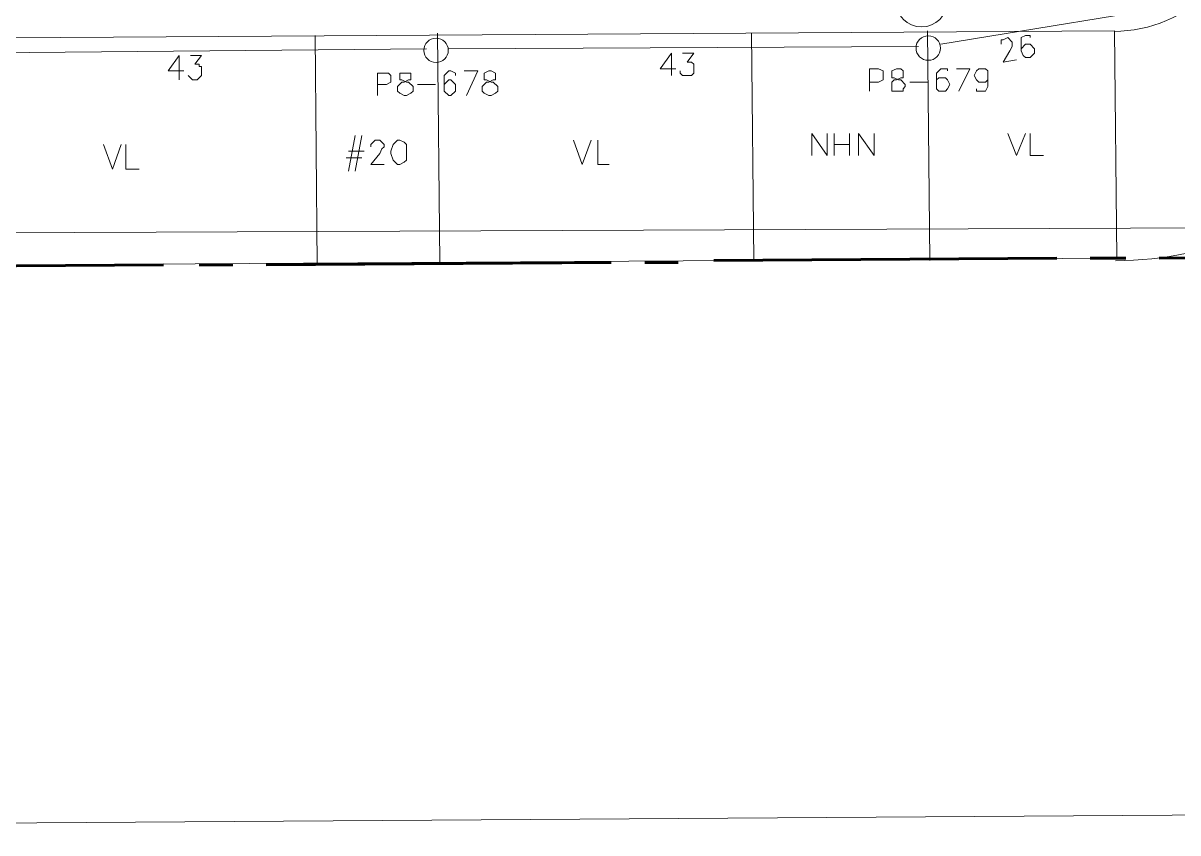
# Model space of a CAD drawing. Header units: millimetres. Extents: x 5.9 to 40.1, y 2 to 30.5.
# Drawn here: x 23.066 to 25.465, y 3.601 to 5.283 of the extents above; entities that cross this region are included whole.
import ezdxf

# ---------------------------------------------------------------- set-up
doc = ezdxf.new("R2010")
doc.units = ezdxf.units.MM
for name, color, linetype in [('PDF_0', 7, 'Continuous'), ('PDF_S31$BOUNDARY-NODE', 3, 'Continuous'), ('PDF_S31$Notes', 6, 'Continuous'), ('PDF_S31$Passives-TapOffs', 7, 'Continuous'), ('PDF_S31$POLE', 7, 'Continuous'), ('PDF_S31$STRAND', 7, 'Continuous')]:
    doc.layers.add(name, color=color, linetype=linetype)
for name, color, linetype, true_color in [('PDF_S31$LOTS', 254, 'Continuous', 0xdcdcdc), ('PDF_S31$ROAD', 8, 'Continuous', 0x808080), ('PDF_S31$SDU', 157, 'Continuous', 0x396472)]:
    doc.layers.add(name, color=color, linetype=linetype, true_color=true_color)

msp = doc.modelspace()

# ---------------------------------------------------------------- linework, layer by layer
at = {"layer": 'PDF_0', "lineweight": 9}
msp.add_lwpolyline([(14.2654, 21.813), (14.27, 17.0795), (13.6546, 17.0795), (13.6546, 16.5521), (14.0849, 16.3115), (14.0803, 15.9228), (14.0803, 12.124), (19.8826, 12.124), (19.8826, 11.5688), (20.1787, 11.7539), (20.7848, 11.7585), (20.7895, 11.541), (21.6084, 11.541), (21.6038, 11.7724), (24.4124, 11.8047), (24.3985, 11.2588), (24.3754, 10.2177), (24.38, 9.7874), (20.0584, 9.7318), (20.0168, 3.6011), (26.1707, 3.6427), (26.1707, 9.0517), (29.0441, 9.0285)], dxfattribs=at)
at = {"layer": 'PDF_S31$BOUNDARY-NODE', "lineweight": 60}
for points in [[(26.0966, 4.7995), (25.4257, 4.7948)], [(23.3575, 4.7809), (22.6449, 4.7763)], [(23.5009, 4.7809), (23.4315, 4.7809)], [(24.2875, 4.7856), (23.5703, 4.7809)], [(24.4263, 4.7856), (24.3569, 4.7856)], [(25.2129, 4.7948), (24.5003, 4.7902)], [(25.3563, 4.7948), (25.2823, 4.7948)]]:
    msp.add_lwpolyline(points, dxfattribs=at)
at = {"layer": 'PDF_S31$LOTS', "lineweight": 0}
for points in [[(25.3332, 5.2668), (25.3378, 4.7948), (20.8311, 4.7671), (20.8311, 5.239)], [(23.6767, 4.7809), (23.6721, 5.2575)], [(23.9312, 4.7856), (23.9266, 5.2622)], [(24.5836, 4.7902), (24.579, 5.2622)], [(24.9491, 4.7902), (24.9445, 5.2668)]]:
    msp.add_lwpolyline(points, dxfattribs=at)
msp.add_arc((25.3301, 5.5503), 0.7611, 270.3625, 0.445, dxfattribs=at)
at = {"layer": 'PDF_S31$Notes', "lineweight": 0}
msp.add_lwpolyline([(20.3036, 4.8365), (20.2666, 9.6486), (26.0134, 9.7874), (26.0411, 4.8596)], close=True, dxfattribs=at)
at = {"layer": 'PDF_S31$Passives-TapOffs', "lineweight": 9}
msp.add_circle((24.9321, 5.3282), 0.0532, dxfattribs=at)
at = {"layer": 'PDF_S31$POLE', "lineweight": 0}
for points in [[(23.9405, 5.1557), (23.9405, 5.1419), (23.9497, 5.1326), (23.9543, 5.1326), (23.9636, 5.1419), (23.9636, 5.1557), (23.9543, 5.165), (23.9497, 5.165), (23.9405, 5.1557), (23.9405, 5.1742), (23.9497, 5.1835), (23.9543, 5.1835), (23.9636, 5.1789), (23.9636, 5.1742)], [(23.9821, 5.1835), (24.0099, 5.1835), (23.9867, 5.1326)], [(24.8242, 5.1419), (24.8242, 5.1881), (24.8427, 5.1881), (24.852, 5.1835), (24.852, 5.165), (24.8427, 5.1604), (24.8242, 5.1604)], [(24.963, 5.165), (24.963, 5.1465), (24.9677, 5.1419), (24.9815, 5.1419), (24.9862, 5.1465), (24.9908, 5.1557), (24.9862, 5.165), (24.9815, 5.1696), (24.9677, 5.1696), (24.963, 5.165), (24.963, 5.1789), (24.9723, 5.1881), (24.9862, 5.1881), (24.9862, 5.1835)], [(25.0047, 5.1881), (25.0324, 5.1881), (25.0093, 5.1419)], [(25.0695, 5.165), (25.0695, 5.1835), (25.0648, 5.1881), (25.0509, 5.1881), (25.0463, 5.1835), (25.0417, 5.1742), (25.0463, 5.165), (25.0509, 5.1604), (25.0648, 5.1604), (25.0695, 5.165), (25.0695, 5.1511), (25.0648, 5.1419), (25.0463, 5.1419), (25.0463, 5.1465)], [(23.8016, 5.1326), (23.8016, 5.1789), (23.8248, 5.1789), (23.8294, 5.1742), (23.8294, 5.1604), (23.8202, 5.1557), (23.8016, 5.1557)], [(24.9445, 5.1604), (24.9075, 5.1604)], [(23.922, 5.1557), (23.8849, 5.1557)]]:
    msp.add_lwpolyline(points, dxfattribs=at)
for points in [[(24.033, 5.1835), (24.0376, 5.1835), (24.0469, 5.1789), (24.0469, 5.165), (24.0423, 5.165), (24.033, 5.1604), (24.0284, 5.1604), (24.0191, 5.1511), (24.0191, 5.1419), (24.0237, 5.1372), (24.033, 5.1326), (24.0376, 5.1326), (24.0469, 5.1372), (24.0515, 5.1419), (24.0515, 5.1511), (24.0423, 5.1604), (24.0376, 5.1604), (24.0284, 5.165), (24.0237, 5.165), (24.0237, 5.1789)], [(24.8797, 5.1881), (24.889, 5.1881), (24.8936, 5.1835), (24.8936, 5.1696), (24.889, 5.1696), (24.8797, 5.165), (24.8751, 5.165), (24.8705, 5.1604), (24.8705, 5.1419), (24.8936, 5.1419), (24.8936, 5.1465), (24.8983, 5.1511), (24.8983, 5.1557), (24.889, 5.165), (24.8844, 5.165), (24.8751, 5.1696), (24.8705, 5.1696), (24.8705, 5.1835)], [(23.8479, 5.1789), (23.8711, 5.1789), (23.8711, 5.165), (23.8664, 5.165), (23.8572, 5.1604), (23.8525, 5.1604), (23.8433, 5.1511), (23.8433, 5.1419), (23.8479, 5.1372), (23.8572, 5.1326), (23.8618, 5.1326), (23.8711, 5.1372), (23.8757, 5.1419), (23.8757, 5.1511), (23.8664, 5.1604), (23.8618, 5.1604), (23.8525, 5.165), (23.8479, 5.165)]]:
    msp.add_lwpolyline(points, close=True, dxfattribs=at)
for centre in [(24.946, 5.2311), (23.9234, 5.2264)]:
    msp.add_circle(centre, 0.0254, dxfattribs=at)
at = {"layer": 'PDF_S31$ROAD', "lineweight": 0}
msp.add_lwpolyline([(25.3332, 5.2668), (20.188, 5.2344)], dxfattribs=at)
msp.add_arc((25.3301, 5.5503), 0.2846, 270.3626, 0.4449, dxfattribs=at)
at = {"layer": 'PDF_S31$SDU', "lineweight": 0}
for points in [[(23.7415, 4.9753), (23.7554, 5.0493)], [(23.7554, 4.9753), (23.7693, 5.0493)], [(23.7878, 5.0262), (23.7878, 5.0308), (23.797, 5.0401), (23.8063, 5.0401), (23.8155, 5.0308), (23.8155, 5.0262), (23.8109, 5.0216), (23.8063, 5.0123), (23.7878, 4.9892), (23.8155, 4.9892)], [(24.2458, 5.0401), (24.2273, 4.9892), (24.2088, 5.0401)], [(24.2829, 4.9892), (24.2597, 4.9892), (24.2597, 5.0401)], [(24.7039, 5.0077), (24.7039, 5.0539), (24.7363, 5.0077), (24.7363, 5.0539)], [(24.7502, 5.0077), (24.7502, 5.0539)], [(24.7826, 5.0077), (24.7826, 5.0539)], [(24.8011, 5.0077), (24.8011, 5.0539), (24.8335, 5.0077), (24.8335, 5.0539)], [(25.1481, 5.0539), (25.1296, 5.0077), (25.1111, 5.0539)], [(25.1851, 5.0077), (25.1574, 5.0077), (25.1574, 5.0539)], [(23.2695, 5.0308), (23.251, 4.9799), (23.2325, 5.0308)], [(23.3066, 4.9799), (23.2788, 4.9799), (23.2788, 5.0308)], [(23.7739, 5.0169), (23.7415, 5.0169)], [(24.7826, 5.0308), (24.7502, 5.0308)], [(23.7693, 5.003), (23.7369, 5.003)]]:
    msp.add_lwpolyline(points, dxfattribs=at)
msp.add_lwpolyline([(23.8433, 5.0401), (23.8479, 5.0401), (23.8572, 5.0354), (23.8618, 5.0308), (23.8618, 4.9984), (23.8572, 4.9938), (23.8479, 4.9892), (23.8433, 4.9892), (23.834, 4.9984), (23.8294, 5.0123), (23.8294, 5.0169), (23.834, 5.0308)], close=True, dxfattribs=at)
at = {"layer": 'PDF_S31$STRAND', "color": 254, "lineweight": 0, "true_color": 0xdcdcdc}
for points in [[(25.5322, 5.3316), (24.9723, 5.239)], [(24.926, 5.2344), (23.9497, 5.2298)], [(23.9034, 5.2298), (22.9271, 5.2205)]]:
    msp.add_lwpolyline(points, dxfattribs=at)
at = {"layer": 'PDF_S31$STRAND', "lineweight": 0}
for points in [[(25.1389, 5.2298), (25.1481, 5.239), (25.1574, 5.239), (25.1666, 5.2298), (25.1666, 5.2205), (25.1574, 5.2113), (25.1481, 5.2113), (25.1435, 5.2159), (25.1389, 5.2251), (25.1389, 5.2298), (25.1389, 5.2529), (25.1481, 5.2575), (25.1574, 5.2575), (25.1574, 5.2529)], [(25.0972, 5.239), (25.0972, 5.2483), (25.1018, 5.2483), (25.1111, 5.2529), (25.1203, 5.2436), (25.1203, 5.2344), (25.1157, 5.2251), (25.1018, 5.202), (25.1296, 5.2066)], [(23.3991, 5.1835), (23.3667, 5.1835), (23.3898, 5.2159), (23.3898, 5.165)], [(23.413, 5.2159), (23.4361, 5.2159), (23.4222, 5.1974), (23.4315, 5.1974), (23.4315, 5.1927), (23.4361, 5.1927), (23.4361, 5.1742), (23.4269, 5.165), (23.4176, 5.165), (23.4084, 5.1742)], [(24.4217, 5.1881), (24.3893, 5.1881), (24.4124, 5.2205), (24.4124, 5.1742)], [(24.4356, 5.2205), (24.4587, 5.2205), (24.4448, 5.202), (24.4541, 5.202), (24.4587, 5.1974), (24.4587, 5.1789), (24.4541, 5.1742), (24.4356, 5.1742), (24.4309, 5.1789), (24.4309, 5.1835)]]:
    msp.add_lwpolyline(points, dxfattribs=at)

doc.saveas('drawing.dxf')
